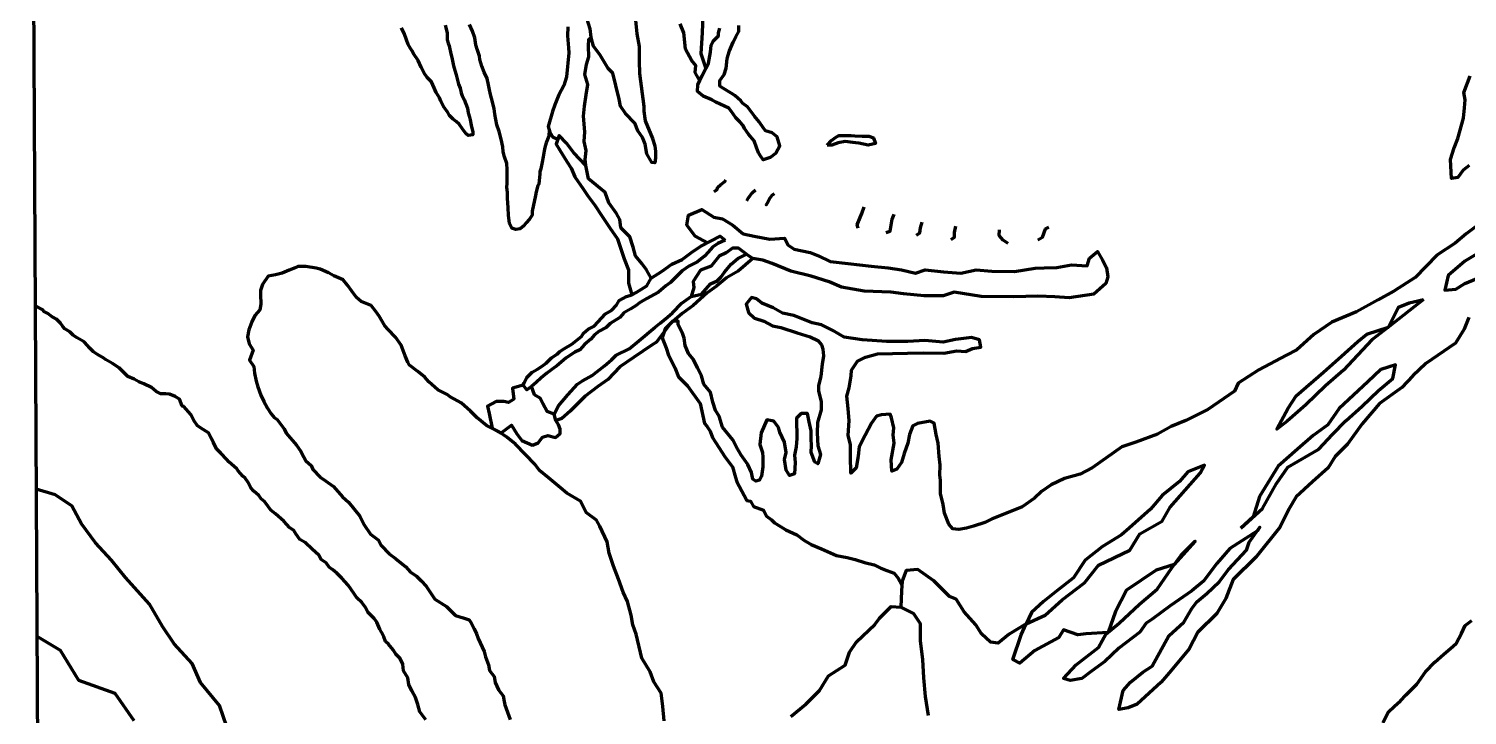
# Model space of a CAD drawing. Header units: inches. Extents: x 6 to 349, y 11 to 154.
# Drawn here: x 20.83 to 68.31, y 97.86 to 120.51 of the extents above; entities that cross this region are included whole.
import ezdxf

# ---------------------------------------------------------------- set-up
doc = ezdxf.new("R2010")
doc.units = ezdxf.units.IN
doc.header["$MEASUREMENT"] = 0
doc.layers.add('gruba', color=130, linetype='Continuous', lineweight=211)

msp = doc.modelspace()

# ---------------------------------------------------------------- linework, layer by layer
at = {"layer": 'gruba'}
msp.add_line((20.828, 152.223), (21.398, 42.221), dxfattribs=at)
for points in [[(45.02, 129.817), (44.744, 129.229), (44.516, 128.661), (44.374, 128.206), (44.09, 127.397), (43.962, 126.928), (43.862, 126.189), (43.805, 125.592), (43.663, 124.697), (43.55, 123.859), (43.45, 123.504), (43.351, 122.561), (43.137, 122.149), (43.109, 121.68), (43.08, 120.97), (43.052, 120.373), (43.009, 119.691), (43.178, 119.198)], [(40.796, 121.344), (40.898, 120.347), (40.977, 119.923), (40.977, 119.437), (40.983, 119.031), (41.125, 117.945), (41.125, 117.789), (41.157, 117.545), (41.178, 117.471), (41.419, 116.888), (41.497, 116.648), (41.511, 116.474), (41.511, 116.251), (41.497, 116.085), (41.398, 116.099), (41.231, 116.379), (41.168, 116.701), (41.083, 116.924), (40.934, 117.136), (40.831, 117.398), (40.523, 117.717), (40.363, 117.954), (40.31, 118.186), (40.21, 118.636), (40.111, 119.043), (39.955, 119.203), (39.686, 119.638), (39.47, 119.932), (39.392, 120.221), (39.363, 120.507), (39.253, 120.858)], [(34.574, 120.633), (34.634, 120.37), (34.634, 120.236), (34.642, 120.14), (34.672, 120.03), (34.7, 119.947), (34.763, 119.686), (34.794, 119.561), (34.819, 119.456), (34.836, 119.339), (34.859, 119.246), (34.937, 118.984), (35.01, 118.678), (35.063, 118.552), (35.1, 118.39), (35.133, 118.294), (35.195, 118.177), (35.307, 117.893), (35.334, 117.732), (35.378, 117.595), (35.393, 117.502), (35.434, 117.328), (35.466, 117.184), (35.487, 117.108), (35.484, 117.004), (35.335, 116.984), (35.264, 117.041), (35.155, 117.189), (35.037, 117.356), (34.937, 117.445), (34.835, 117.529), (34.716, 117.643), (34.663, 117.747), (34.517, 117.946), (34.428, 118.115), (34.386, 118.234), (34.276, 118.401), (34.205, 118.562), (34.121, 118.763), (33.982, 118.905), (33.879, 119.039), (33.778, 119.239), (33.676, 119.457), (33.533, 119.676), (33.467, 119.794), (33.431, 119.855), (33.356, 119.995), (33.299, 120.144), (33.225, 120.328), (33.134, 120.544)], [(38.004, 117.175), (37.994, 116.961), (37.902, 116.749), (37.857, 116.589), (37.845, 116.48), (37.805, 116.279), (37.776, 116.102), (37.731, 115.883), (37.701, 115.788), (37.699, 115.72), (37.659, 115.379), (37.634, 115.336), (37.573, 115.129), (37.553, 115.012), (37.442, 114.487), (37.44, 114.354), (37.359, 114.223), (37.244, 114.104), (37.174, 114.009), (37.05, 113.903), (36.899, 113.881), (36.775, 113.933), (36.692, 114.081), (36.667, 114.345), (36.649, 114.617), (36.631, 114.908), (36.631, 115.097), (36.606, 115.279), (36.619, 115.409), (36.613, 115.598), (36.615, 115.862), (36.608, 116.064), (36.529, 116.278), (36.484, 116.445), (36.475, 116.611), (36.419, 116.867), (36.351, 117.124), (36.272, 117.338), (36.216, 117.686), (36.191, 117.871), (36.139, 118.094), (36.065, 118.341), (36.035, 118.499), (35.999, 118.658), (35.961, 118.863), (35.864, 119.074), (35.778, 119.275), (35.718, 119.498), (35.706, 119.604), (35.629, 119.833), (35.589, 119.979), (35.553, 120.206), (35.476, 120.434), (35.37, 120.652)], [(42.975, 118.796), (42.823, 119.07), (42.845, 119.294), (42.706, 119.478), (42.505, 119.841), (42.449, 120.377), (42.331, 120.667)], [(45.297, 116.257), (45.489, 116.401), (45.622, 116.651), (45.532, 116.944), (45.367, 117.072), (45.148, 117.141), (45.084, 117.231), (44.94, 117.434), (44.785, 117.622), (44.546, 117.936), (44.386, 118.058), (44.327, 118.128), (44.13, 118.303), (44.013, 118.388), (43.762, 118.538), (43.64, 118.617), (43.634, 118.804), (43.784, 119.001), (43.842, 119.214), (43.885, 119.53), (43.954, 119.781), (44.077, 120.063), (44.167, 120.238), (44.263, 120.414), (44.269, 120.617)], [(38.619, 120.578), (38.605, 120.277), (38.648, 119.881), (38.655, 119.714), (38.576, 118.922), (38.491, 118.632), (38.328, 118.331), (38.19, 118.002), (38.116, 117.782), (37.968, 117.281), (38.031, 117.098), (38.122, 116.927), (38.297, 116.87)], [(39.217, 115.999), (39.188, 116.198), (39.222, 116.489), (39.16, 116.785), (39.177, 117.11), (39.137, 117.628), (39.171, 117.953), (39.228, 118.329), (39.285, 118.673), (39.183, 118.998), (39.24, 119.334), (39.314, 119.579), (39.308, 119.938), (39.314, 120.166), (39.392, 120.221)], [(45.297, 116.257), (45.064, 116.181), (44.986, 116.293), (44.917, 116.414), (44.848, 116.595), (44.848, 116.595), (44.77, 116.812), (44.588, 117.036), (44.45, 117.218), (44.407, 117.322), (44.294, 117.443), (44.164, 117.572), (44.009, 117.788), (43.931, 117.892), (43.654, 118.022), (43.507, 118.082), (43.377, 118.16), (43.083, 118.281), (42.901, 118.437), (42.91, 118.662), (43.049, 118.947), (43.178, 119.198), (43.265, 119.362), (43.282, 119.491), (43.334, 119.733), (43.354, 119.965), (43.422, 120.097), (43.589, 120.274), (43.589, 120.376), (43.633, 120.532)], [(68.368, 116.001), (68.178, 115.842), (67.998, 115.6), (67.787, 115.568), (67.756, 116.19), (67.882, 116.581), (67.998, 116.886), (68.188, 117.561), (68.22, 117.899), (68.241, 118.162), (68.199, 118.405), (68.41, 118.957)], [(41.375, 112.277), (41.217, 112.557), (41.062, 112.763), (40.855, 113.021), (40.778, 113.304), (40.662, 113.64), (40.365, 113.936), (40.339, 114.22), (40.223, 114.413), (39.978, 114.762), (39.849, 115.11), (39.307, 115.561), (39.217, 115.999), (38.817, 116.412), (38.572, 116.734), (38.339, 116.992), (38.236, 116.696), (38.352, 116.502), (38.584, 116.128), (38.726, 115.909), (38.855, 115.625), (39.126, 115.226), (39.281, 114.994), (39.513, 114.684), (39.746, 114.336), (40.004, 113.936), (40.262, 113.575), (40.481, 112.918), (40.623, 112.557), (40.623, 112.118), (40.737, 111.729), (40.737, 111.729)], [(47.184, 116.672), (47.327, 116.827), (47.455, 116.922), (47.562, 116.986), (47.812, 116.992), (47.977, 116.986), (48.089, 116.976), (48.334, 116.97), (48.553, 116.96), (48.707, 116.912), (48.771, 116.72), (48.537, 116.672), (48.223, 116.731), (48.025, 116.757), (47.77, 116.784), (47.541, 116.747), (47.333, 116.667), (47.184, 116.672)], [(43.449, 115.136), (43.539, 115.198), (43.575, 115.288), (43.665, 115.356), (43.806, 115.471), (43.838, 115.529)], [(44.531, 114.831), (44.589, 114.936), (44.641, 115.01), (44.704, 115.094), (44.815, 115.198)], [(45.429, 115.062), (45.35, 115.01), (45.292, 114.92), (45.219, 114.784), (45.172, 114.695), (45.172, 114.695)], [(43.236, 113.451), (42.829, 113.663), (42.829, 113.663), (42.548, 114.024), (42.601, 114.358), (43.042, 114.545), (43.443, 114.291), (43.724, 114.238), (44.071, 114.024), (44.405, 113.744), (44.766, 113.663), (45.288, 113.57), (45.769, 113.597), (45.889, 113.37), (46.089, 113.236), (46.624, 113.129), (46.891, 113.022), (47.279, 112.835), (47.867, 112.769), (48.629, 112.675), (49.19, 112.622), (49.631, 112.555), (50.099, 112.448), (50.419, 112.555), (51.021, 112.488), (51.595, 112.448), (52.103, 112.555), (52.611, 112.515), (53.359, 112.502), (54.041, 112.608), (54.348, 112.622), (54.763, 112.635), (55.244, 112.715), (55.765, 112.689), (55.845, 112.942), (56.099, 113.156), (56.273, 112.876), (56.406, 112.622), (56.447, 112.328), (56.38, 112.101), (55.979, 111.754), (55.164, 111.634), (54.696, 111.66), (54.135, 111.687), (53.346, 111.66), (52.264, 111.674), (51.368, 111.82), (51.007, 111.7), (50.379, 111.7), (49.698, 111.767), (49.283, 111.82), (48.401, 111.847), (47.653, 111.981), (47.252, 112.154), (46.651, 112.341), (45.982, 112.515), (45.368, 112.769), (45.06, 112.876), (44.728, 112.934), (44.728, 112.934)], [(48.207, 113.929), (48.17, 114.044), (48.27, 114.285), (48.322, 114.411), (48.401, 114.632)], [(68.9, 114.216), (68.274, 113.742), (67.914, 113.439), (67.307, 113.041), (66.586, 112.302), (65.884, 111.847), (65.372, 111.563), (64.651, 111.165), (63.836, 110.823), (63.248, 110.425), (62.679, 109.914), (62.337, 109.743), (61.427, 109.25), (60.744, 108.814), (60.63, 108.549), (59.75, 107.943), (59.025, 107.587), (58.537, 107.385), (58.085, 107.135), (57.372, 106.874), (56.908, 106.719), (55.931, 106.027), (55.527, 105.813), (55.015, 105.671), (54.576, 105.457), (54.255, 105.243), (54.029, 105.017), (53.612, 104.732), (53.101, 104.53), (52.626, 104.34), (52.388, 104.221), (52.007, 104.102), (51.781, 104.031), (51.532, 103.983), (51.33, 104.007), (51.199, 104.162), (51.056, 104.53), (51.009, 104.815), (50.925, 105.172), (50.925, 105.599), (50.902, 105.777), (50.914, 106.11), (50.878, 106.395), (50.842, 106.835), (50.783, 107.12), (50.711, 107.5), (50.711, 107.5), (50.581, 107.56), (50.164, 107.488), (50.01, 107.405), (49.903, 107.12), (49.843, 106.835), (49.725, 106.49), (49.629, 106.193), (49.475, 105.979), (49.32, 105.908), (49.297, 106.288), (49.392, 106.835), (49.356, 107.096), (49.38, 107.346), (49.308, 107.667), (49.261, 107.797), (48.976, 107.774), (48.809, 107.726), (48.643, 107.5), (48.44, 107.096), (48.238, 106.716), (48.203, 106.407), (48.143, 106.027), (47.965, 105.849), (47.965, 105.849), (47.953, 106.407), (47.953, 106.787), (47.87, 107.084), (47.902, 107.579), (47.879, 107.967), (47.835, 108.384), (47.909, 108.667), (47.976, 109.061), (47.984, 109.24), (48.177, 109.538), (48.446, 109.672), (48.841, 109.784), (49.34, 109.799), (49.832, 109.806), (50.354, 109.814), (51.027, 109.805), (51.463, 109.887), (51.742, 109.865), (51.982, 109.955), (52.253, 110), (52.208, 110.248), (51.945, 110.323), (51.418, 110.255), (51.005, 110.173), (50.403, 110.225), (49.839, 110.188), (49.155, 110.195), (48.336, 110.248), (47.742, 110.338), (47.366, 110.556), (46.997, 110.736), (46.682, 110.804), (46.086, 111.053), (45.702, 111.121), (45.394, 111.301), (45.026, 111.459), (44.845, 111.601), (44.687, 111.647), (44.507, 111.421), (44.582, 111.143), (44.778, 110.963), (45.093, 110.858), (45.372, 110.707), (45.65, 110.647), (46.191, 110.475), (46.62, 110.339), (46.875, 110.219), (46.996, 110.076), (47.041, 109.934), (47.063, 109.716), (47.011, 109.438), (46.973, 109.032), (46.898, 108.739), (46.89, 108.559), (46.988, 108.195), (46.988, 107.932), (46.86, 107.519), (46.853, 107.174), (46.875, 106.745), (46.958, 106.467), (46.875, 106.158), (46.77, 106.21), (46.657, 106.533), (46.665, 106.759), (46.65, 106.984), (46.657, 107.247), (46.589, 107.54), (46.529, 107.818), (46.326, 107.811), (46.168, 107.66), (46.176, 106.992), (46.153, 106.714), (46.108, 106.436), (46.123, 106.203), (46.101, 105.82), (46.101, 105.82), (45.935, 105.774), (45.823, 105.947), (45.777, 106.3), (45.823, 106.533), (45.77, 106.864), (45.62, 107.202), (45.574, 107.352), (45.417, 107.563), (45.184, 107.608), (45.184, 107.608), (45.003, 107.179), (44.958, 106.796), (45.041, 106.533), (45.056, 106.375), (45.056, 106.052), (45.011, 105.744), (44.95, 105.617), (44.823, 105.587), (44.732, 105.647), (44.68, 105.865), (44.56, 106.128), (44.341, 106.436), (44.191, 106.706), (44.063, 106.946), (43.725, 107.367), (43.619, 107.73), (43.491, 107.918), (43.408, 108.188), (43.326, 108.519), (43.115, 108.782), (43.032, 109.06), (42.905, 109.323), (42.769, 109.593), (42.604, 109.796), (42.499, 110.059), (42.461, 110.299), (42.408, 110.465), (42.258, 110.735), (42.266, 110.863), (42.086, 110.861), (41.831, 110.607), (41.735, 110.316), (41.868, 109.978), (41.94, 109.736), (42.158, 109.337), (42.279, 109.023), (42.567, 108.73), (42.984, 108.146), (43.136, 107.487), (43.204, 107.396), (43.318, 107.236), (43.401, 107.024), (43.5, 106.865), (43.814, 106.373), (44.057, 106.06), (44.152, 105.698), (44.199, 105.561), (44.271, 105.413), (44.532, 104.941), (44.651, 104.918), (44.746, 104.747), (45.084, 104.623), (45.174, 104.428), (45.341, 104.305), (45.445, 104.21), (45.645, 104.086), (45.816, 103.977), (46.177, 103.811), (46.41, 103.64), (46.649, 103.491), (46.996, 103.348), (47.187, 103.258), (47.486, 103.13), (47.838, 103.058), (48.104, 103.001), (48.413, 102.897), (48.732, 102.821), (48.955, 102.716), (49.145, 102.636), (49.397, 102.55), (49.526, 102.384), (49.649, 102.166)], [(49.132, 113.792), (49.263, 113.829), (49.289, 114.033), (49.321, 114.228), (49.389, 114.395)], [(50.13, 113.698), (50.245, 113.776), (50.266, 113.944), (50.313, 114.133)], [(51.269, 113.556), (51.384, 113.635), (51.384, 113.792), (51.432, 113.997)], [(54.133, 113.545), (54.291, 113.634), (54.39, 113.907), (54.501, 113.959)], [(43.811, 113.537), (43.57, 113.424), (43.393, 113.306), (43.255, 113.134), (43.132, 113.001), (42.9, 112.819), (42.615, 112.676), (42.398, 112.524), (42.255, 112.381), (42.014, 112.14), (41.857, 112.027), (41.615, 111.815), (41.226, 111.612), (40.989, 111.465), (40.871, 111.376), (40.704, 111.268), (40.472, 111.135), (40.339, 110.982), (40.019, 110.78), (39.886, 110.647), (39.659, 110.529), (39.497, 110.406), (39.378, 110.263), (39.167, 110.086), (39.014, 109.914), (38.847, 109.835), (38.561, 109.653), (38.482, 109.569), (38.261, 109.392), (38.152, 109.313), (37.93, 109.15), (37.743, 108.992), (37.581, 108.84), (37.418, 108.702), (37.265, 108.594), (37.142, 108.751), (37.182, 108.83), (37.27, 109.002), (37.448, 109.174), (37.615, 109.278), (37.777, 109.381), (37.901, 109.474), (38.078, 109.647), (38.265, 109.77), (38.359, 109.863), (38.511, 109.957), (38.752, 110.104), (39.072, 110.36), (39.141, 110.468), (39.294, 110.596), (39.491, 110.7), (39.866, 111.1), (40.068, 111.223), (40.23, 111.39), (40.319, 111.547), (40.56, 111.68), (40.737, 111.729), (40.88, 111.803), (41.231, 112.03), (41.375, 112.277), (41.733, 112.508), (42.052, 112.739), (42.395, 112.899), (42.698, 113.13), (43.009, 113.337), (43.654, 113.663), (43.811, 113.537)], [(53.151, 113.419), (52.988, 113.534), (52.862, 113.687), (52.868, 113.876)], [(44.728, 112.934), (44.239, 112.508), (43.863, 112.295), (43.525, 112.02), (43.224, 111.794), (42.76, 111.381), (42.397, 111.118), (42, 110.775), (41.545, 110.166), (41.407, 110.079), (40.793, 109.665), (40.342, 109.352), (39.941, 108.939), (39.615, 108.701), (39.189, 108.388), (38.699, 107.896), (38.423, 107.645), (38.223, 107.583), (38.172, 107.796), (38.31, 108.071), (38.624, 108.434), (38.937, 108.785), (39.1, 108.898), (39.426, 109.073), (39.827, 109.386), (40.065, 109.586), (40.215, 109.737), (40.641, 109.95), (40.967, 110.213), (41.501, 110.666), (41.674, 110.798), (41.91, 110.99), (42.073, 111.138), (42.388, 111.453), (42.689, 111.676), (43.038, 111.755), (43.329, 112.089), (43.546, 112.197), (43.683, 112.325), (43.792, 112.483), (44.013, 112.744), (44.23, 112.926), (44.516, 113.073), (44.728, 112.934)], [(44.516, 113.073), (44.251, 113.273), (44.053, 113.273), (43.843, 113.115), (43.619, 113.01), (43.355, 112.681), (43, 112.549), (42.763, 112.167), (42.776, 111.97), (42.776, 111.97), (42.689, 111.676)], [(69.003, 113.303), (68.229, 112.842), (67.677, 112.364), (67.566, 111.885), (67.566, 111.885), (67.935, 111.922), (68.229, 112.106), (69.021, 112.437)], [(41.798, 97.677), (41.756, 98.146), (41.702, 98.583), (41.457, 98.956), (41.34, 99.286), (41.062, 99.744), (40.88, 100.539), (40.763, 100.837), (40.71, 101.157), (40.593, 101.615), (40.443, 101.924), (40.294, 102.351), (40.123, 102.777), (39.985, 103.203), (39.921, 103.576), (39.675, 104.098), (39.569, 104.29), (39.227, 104.546), (39.035, 104.919), (39.035, 104.919), (38.585, 105.181), (38.383, 105.362), (37.988, 105.692), (37.69, 105.937), (37.53, 106.14), (37.22, 106.46), (36.89, 106.801), (36.602, 107.035), (36.356, 107.206), (35.94, 107.419), (35.631, 107.675), (35.407, 107.896), (35.1, 108.163), (35.1, 108.163), (34.732, 108.364), (34.638, 108.437), (34.331, 108.598), (34.331, 108.598), (34.037, 108.858), (33.903, 109.018), (33.669, 109.199), (33.395, 109.406), (33.335, 109.506), (33.255, 109.72), (33.121, 110.074), (32.934, 110.335), (32.686, 110.588), (32.579, 110.709), (32.392, 111.023), (32.285, 111.183), (32.124, 111.379), (31.796, 111.513), (31.642, 111.64), (31.488, 111.853), (31.348, 112.047), (31.208, 112.221), (30.893, 112.361), (30.726, 112.461), (30.445, 112.575), (30.318, 112.608), (29.977, 112.669), (29.71, 112.662), (29.623, 112.622), (29.423, 112.548), (29.189, 112.448), (28.975, 112.395), (28.727, 112.348), (28.727, 112.348), (28.54, 112.074), (28.473, 111.873), (28.473, 111.74), (28.493, 111.419), (28.46, 111.232), (28.293, 111.045), (28.192, 110.838), (28.092, 110.577), (28.045, 110.344), (28.099, 110.11), (28.233, 109.903), (28.118, 109.572), (28.252, 109.365), (28.278, 109.145), (28.332, 108.877), (28.385, 108.697), (28.486, 108.416), (28.586, 108.216), (28.706, 107.989), (28.833, 107.802), (28.927, 107.681), (29.027, 107.615), (29.127, 107.488), (29.254, 107.307), (29.328, 107.167), (29.662, 106.766), (29.792, 106.586), (29.905, 106.372), (29.976, 106.255), (30.148, 106.1), (30.202, 105.962), (30.445, 105.715), (30.626, 105.598), (30.885, 105.409), (31.187, 105.07), (31.384, 104.89), (31.75, 104.422), (31.901, 104.146), (32.106, 103.832), (32.37, 103.639), (32.462, 103.459), (32.726, 103.182), (32.931, 103.027), (33.271, 102.751), (33.413, 102.592), (33.623, 102.445), (33.782, 102.295), (33.95, 102.119), (34.236, 101.685), (34.621, 101.442), (34.701, 101.354), (34.914, 101.153), (35.166, 101.073), (35.367, 101.01), (35.434, 100.91), (35.526, 100.709), (35.606, 100.55), (35.656, 100.386), (35.862, 99.957), (35.908, 99.789), (36, 99.521), (36.034, 99.333), (36.193, 99.136), (36.222, 98.935), (36.327, 98.696), (36.486, 98.499), (36.52, 98.307), (36.537, 98.198), (36.713, 97.722)], [(66.862, 111.581), (65.734, 110.688), (65.158, 110.242), (64.229, 109.244), (63.63, 108.727), (62.984, 108.105), (62.361, 107.565), (62.02, 107.295), (62.396, 107.987), (62.666, 108.398), (63.56, 109.174), (64.159, 109.702), (64.699, 110.195), (64.993, 110.43), (65.704, 110.665), (66.039, 111.323), (66.392, 111.463), (66.862, 111.581)], [(33.93, 97.709), (33.741, 97.97), (33.67, 98.217), (33.594, 98.439), (33.473, 98.669), (33.376, 98.87), (33.335, 99.096), (33.192, 99.324), (33.179, 99.546), (33.087, 99.726), (32.945, 99.869), (32.857, 100.015), (32.701, 100.208), (32.605, 100.288), (32.546, 100.443), (32.475, 100.597), (32.417, 100.698), (32.311, 100.93), (32.223, 101.052), (32.018, 101.261), (31.947, 101.416), (31.817, 101.583), (31.658, 101.73), (31.565, 101.86), (31.368, 102.151), (31.163, 102.385), (30.999, 102.544), (30.869, 102.653), (30.748, 102.749), (30.643, 102.888), (30.479, 103.001), (30.404, 103.139), (30.178, 103.34), (29.951, 103.559), (29.771, 103.656), (29.645, 103.844), (29.574, 103.953), (29.431, 104.058), (29.347, 104.15), (29.247, 104.267), (28.974, 104.503), (28.819, 104.625), (28.727, 104.746), (28.613, 104.913), (28.496, 105.001), (28.421, 105.106), (28.261, 105.248), (28.157, 105.362), (28.069, 105.533), (27.968, 105.676), (27.893, 105.743), (27.742, 105.927), (27.696, 105.99), (27.435, 106.218), (27.368, 106.298), (27.163, 106.507), (27.029, 106.649), (26.928, 106.863), (26.852, 106.997), (26.756, 107.177), (26.58, 107.282), (26.4, 107.403), (26.278, 107.583), (26.182, 107.78), (25.942, 108.046), (25.896, 108.059), (25.8, 108.289), (25.657, 108.373), (25.469, 108.448), (25.347, 108.469), (25.188, 108.469), (25.037, 108.544), (24.882, 108.678), (24.626, 108.791), (24.463, 108.863), (24.312, 108.951), (24.097, 109.032), (24.001, 109.136), (23.812, 109.325), (23.59, 109.463), (23.359, 109.593), (23.301, 109.639), (23.091, 109.765), (22.961, 109.844), (22.827, 109.982), (22.764, 110.054), (22.66, 110.179), (22.4, 110.317), (22.291, 110.401), (22.186, 110.506), (22.014, 110.611), (21.951, 110.682), (21.872, 110.799), (21.746, 110.926), (21.599, 111.001), (21.456, 111.11), (21.327, 111.181), (21.293, 111.231), (21.04, 111.365)], [(68.358, 110.983), (68.211, 110.597), (67.916, 110.136), (66.938, 109.467), (66.514, 109.062), (66.146, 108.675), (65.409, 108.142), (64.838, 107.479), (64.359, 106.798), (63.953, 106.393), (63.714, 106.025), (63.198, 105.564), (62.664, 105.067), (62.424, 104.662), (62.13, 104.073), (61.335, 103.071), (61.335, 103.071), (60.58, 102.334), (60.341, 101.708), (60.046, 101.211), (59.42, 100.604), (59.125, 100.052), (58.535, 99.334), (58.204, 98.947), (57.412, 98.229), (57.117, 98.1), (56.804, 98.045), (56.804, 98.045), (56.951, 98.671), (57.191, 98.947), (57.596, 99.279), (57.909, 99.481), (58.462, 100.475), (58.462, 100.475), (58.959, 100.935), (59.217, 101.377), (59.383, 101.598), (59.714, 101.874), (60.12, 102.261), (60.433, 102.666), (60.433, 102.666), (61.022, 103.31), (61.114, 103.568), (61.464, 104.065), (61.38, 103.945), (60.47, 103.365), (60.046, 102.868), (59.604, 102.279), (59.217, 101.966), (58.499, 101.469), (57.909, 101.027), (57.706, 100.899), (57.504, 100.604), (56.804, 100.07), (56.343, 99.628), (55.901, 99.315), (55.588, 99.076), (55.201, 99.002), (54.98, 99.076), (55.404, 99.518), (56.141, 100.089), (56.38, 100.53), (56.822, 100.899), (57.485, 101.524), (58.075, 102.021), (58.554, 102.721), (58.867, 103.144), (59.327, 103.605), (59.327, 103.605), (58.638, 102.835), (58.038, 102.647), (57.062, 101.985), (57.062, 101.985), (56.693, 101.285), (56.452, 100.591), (55.717, 100.549), (55.459, 100.512), (54.98, 100.678), (54.833, 100.42), (54.04, 99.996), (53.543, 99.573), (53.304, 99.702), (53.58, 100.512), (53.746, 100.88), (54.372, 101.156), (54.943, 101.672), (55.68, 102.224), (56.141, 102.813), (57.172, 103.31), (57.504, 103.844), (58.241, 104.267), (58.499, 104.728), (59.493, 105.85), (59.641, 106.108), (59.088, 105.887), (58.812, 105.574), (58.241, 105.114), (57.854, 104.654), (57.154, 104.028), (56.896, 103.807), (56.269, 103.421), (55.698, 102.979), (55.312, 102.39), (54.759, 101.966), (54.317, 101.616), (53.93, 101.248), (53.746, 100.88), (53.193, 100.53), (52.825, 100.236), (52.567, 100.273), (52.272, 100.549), (52.088, 100.843), (51.701, 101.267), (51.443, 101.69), (51.222, 101.782), (50.706, 102.298), (50.172, 102.666), (49.785, 102.629), (49.656, 102.279), (49.638, 101.966), (49.61, 101.425)], [(60.836, 104.033), (61.545, 104.685), (62.011, 105.504), (62.383, 106.044), (63.408, 106.64), (63.856, 107.124), (64.303, 107.571), (64.844, 108.056), (65.384, 108.577), (65.85, 108.968), (65.943, 109.415), (65.459, 109.266), (65.03, 108.857), (64.079, 107.981), (63.707, 107.441), (63.222, 107.087), (62.7, 106.64), (62.067, 106.081), (61.451, 105.076), (61.245, 104.409), (60.836, 104.033)], [(37.142, 108.751), (36.797, 108.653), (36.797, 108.653), (36.836, 108.285), (36.836, 108.285), (36.665, 108.18), (36.507, 108.206), (36.257, 108.206), (35.967, 108.061), (36.02, 107.811), (36.119, 107.328), (36.409, 107.17), (36.757, 107.429), (36.942, 107.14), (37.1, 106.929), (37.1, 106.929), (37.455, 106.771), (37.64, 106.85), (37.784, 107.035), (37.956, 107.087), (37.956, 107.087), (38.219, 107.021), (38.364, 107.153), (38.364, 107.298), (38.311, 107.443), (38.223, 107.583)], [(38.172, 107.796), (37.942, 107.877), (37.798, 108.14), (37.705, 108.324), (37.521, 108.43), (37.418, 108.702)], [(27.369, 97.471), (27.124, 98.178), (26.497, 98.941), (26.225, 99.567), (25.625, 100.22), (25.244, 100.791), (24.808, 101.526), (24.016, 102.404), (23.553, 102.976), (23.035, 103.548), (22.572, 104.174), (22.245, 104.773), (21.701, 105.126), (21.071, 105.316)], [(45.985, 97.82), (46.473, 98.221), (46.926, 98.674), (47.222, 99.161), (47.78, 99.51), (47.919, 99.945), (48.146, 100.276), (48.756, 100.851), (48.913, 101.059), (49.296, 101.443), (49.61, 101.425), (50.028, 101.216), (50.255, 100.885), (50.255, 100.328), (50.324, 99.701), (50.359, 99.092), (50.411, 98.482), (50.516, 97.855)], [(65.521, 97.611), (65.71, 97.968), (65.891, 98.142), (66.101, 98.338), (66.29, 98.533), (66.646, 98.882), (66.926, 99.294), (67.235, 99.605), (67.535, 99.878), (67.752, 100.066), (67.941, 100.227), (68.122, 100.555), (68.241, 100.82), (68.458, 100.988)], [(21.096, 100.464), (21.868, 100.001), (22.467, 99.021), (23.666, 98.586), (24.292, 97.687)]]:
    msp.add_lwpolyline(points, dxfattribs=at)

doc.saveas('drawing.dxf')
